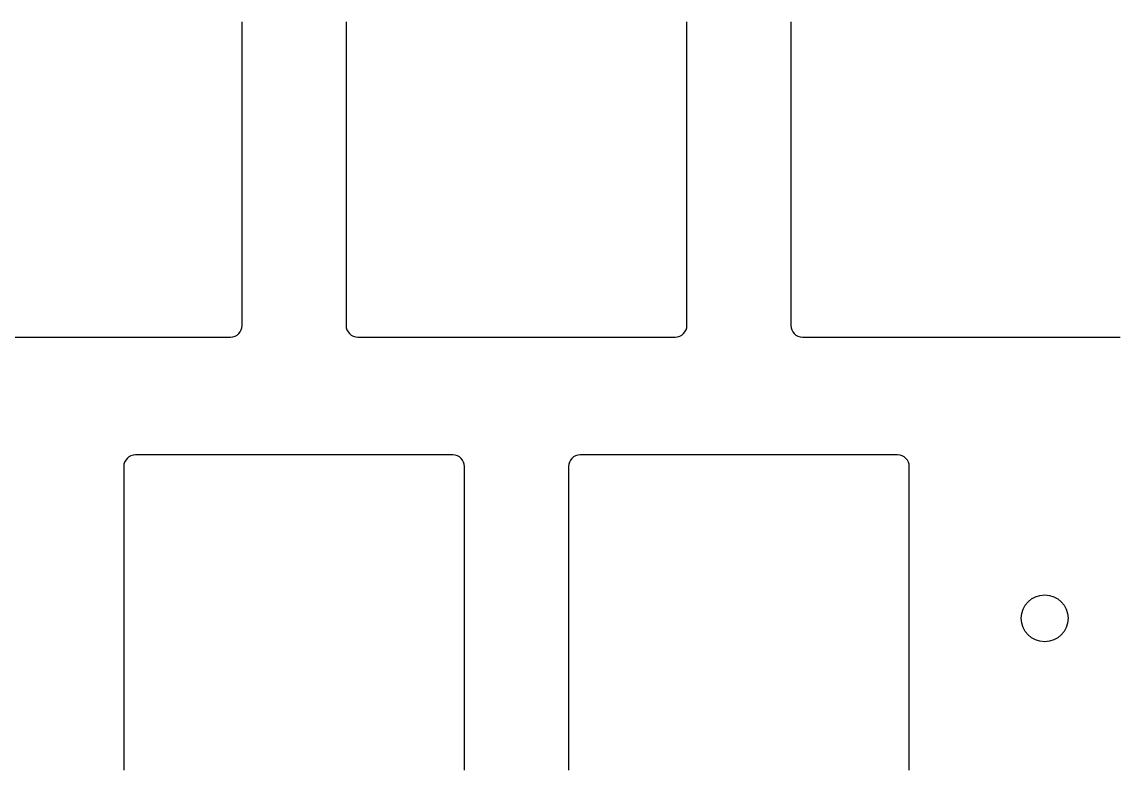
# Model space of a CAD drawing. Header units: millimetres. Extents: x -9 to 276, y -90 to 14.
# Drawn here: x 183.61 to 230.64, y -63.65 to -31.6 of the extents above; entities that cross this region are included whole.
import ezdxf

# ---------------------------------------------------------------- set-up
doc = ezdxf.new("R2010")
doc.units = ezdxf.units.MM
doc.layers.add('BLACK', color=7, linetype='CONTINUOUS')

msp = doc.modelspace()

# ---------------------------------------------------------------- linework, layer by layer
at = {"layer": 'BLACK', "linetype": 'Continuous'}
for p, q in [((193.03895, -44.60205), (193.03895, -31.60205)), ((197.48895, -31.60205), (197.48895, -44.60205)), ((212.08895, -44.60205), (212.08895, -31.60205)), ((216.53895, -31.60205), (216.53895, -44.60205)), ((178.93895, -45.10205), (192.53895, -45.10205)), ((197.98895, -45.10205), (211.58895, -45.10205)), ((217.03895, -45.10205), (230.63895, -45.10205)), ((202.06395, -50.15205), (188.46395, -50.15205)), ((221.11395, -50.15205), (207.51395, -50.15205)), ((187.96395, -50.65205), (187.96395, -63.65205)), ((202.56395, -63.65205), (202.56395, -50.65205)), ((207.01395, -50.65205), (207.01395, -63.65205)), ((221.61395, -63.65205), (221.61395, -50.65205))]:
    msp.add_line(p, q, dxfattribs=at)
at = {"layer": 'BLACK'}
msp.add_circle((227.410825, -57.15205), 1, dxfattribs=at)
for centre, start, end in [((192.5389, -44.602), 270.005729, 359.994271), ((197.989, -44.602), 180.005729, 269.994271), ((211.5889, -44.602), 270.005729, 359.994271), ((217.039, -44.602), 180.005729, 269.994271), ((188.464, -50.6521), 90.005729, 179.994271), ((202.0639, -50.6521), 0.005729, 89.994271), ((207.514, -50.6521), 90.005729, 179.994271), ((221.1139, -50.6521), 0.005729, 89.994271)]:
    msp.add_arc(centre, 0.50005, start, end, dxfattribs=at)

doc.saveas('drawing.dxf')
